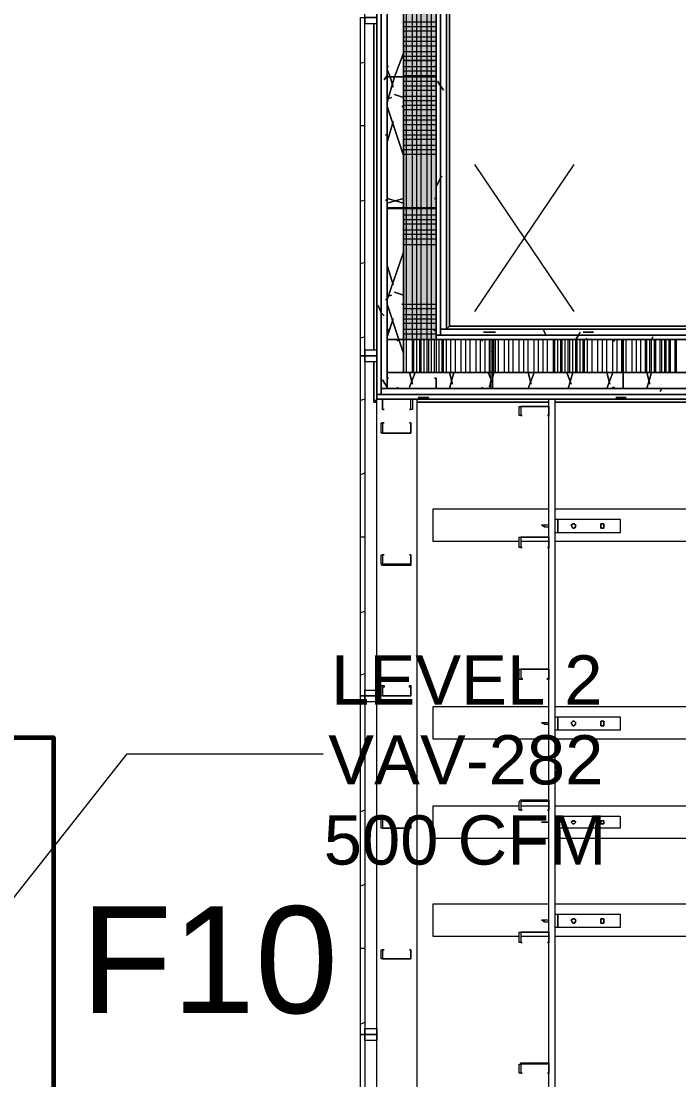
# Model space of a CAD drawing. Header units: metres. Extents: x -2 to 207, y -8 to 52.
# Drawn here: x 40.921 to 42.95, y 14.505 to 17.772 of the extents above; entities that cross this region are included whole.
import ezdxf

# ---------------------------------------------------------------- set-up
doc = ezdxf.new("R2010")
doc.units = ezdxf.units.M
doc.layers.add('HVAC - Ductos', color=5, linetype='Continuous', lineweight=0)
doc.layers.add('PDF_Text', color=7, linetype='Continuous', lineweight=0)
doc.layers.add('PDF_Geometry', color=7, linetype='Continuous', lineweight=0, true_color=0xaaaaaa)
doc.layers.add('PDF_Solid Fills', color=7, linetype='Continuous', lineweight=0, true_color=0xffffff)
doc.styles.add('PDF Arial-BoldMT-Identity-H', font='arial.ttf')
doc.styles.add('PDF Helvetica', font='')
doc.styles.get('PDF Helvetica').set_extended_font_data('Helvetica')

msp = doc.modelspace()

# ---------------------------------------------------------------- hatches: boundary and pattern name
at = {"layer": 'PDF_Solid Fills', "lineweight": 0, "transparency": 33554559}
h = msp.add_hatch(color=256, dxfattribs=at)
h.paths.add_polyline_path([(42.1005, 17.197), (42.2013, 17.197), (42.2013, 21.0501), (42.1005, 21.0501)])
h.paths.add_polyline_path([(42.1005, 16.7892), (42.2013, 16.7892), (42.2013, 17.1924), (42.1005, 17.1924)])
h = msp.add_hatch(color=256, dxfattribs=at)
h.paths.add_polyline_path([(42.1005, 17.197), (42.2013, 17.197), (42.2013, 21.0501), (42.1005, 21.0501)])
h.paths.add_polyline_path([(42.1005, 16.7892), (42.2013, 16.7892), (42.2013, 17.1924), (42.1005, 17.1924)])

# ---------------------------------------------------------------- linework, layer by layer
at = {"layer": 'HVAC - Ductos', "lineweight": 0}
msp.add_lwpolyline([(40.8452, 15.0023), (41.2484, 15.5109), (41.8532, 15.5109)], dxfattribs=at)
at = {"layer": 'PDF_Geometry', "lineweight": 0}
for points in [[(42.238, 21.2334), (42.0181, 21.2334), (42.0181, 21.0181), (42.0181, 16.8212), (42.0181, 16.6059), (45.8301, 16.6059), (46.0454, 16.6059), (46.0454, 21.0181), (46.0454, 21.2334), (45.9217, 21.2334)], [(42.0181, 21.2334), (42.0181, 16.6059), (42.0181, 21.2334)], [(42.0502, 21.151), (42.0502, 16.6883), (42.1005, 16.6883), (42.1005, 16.7892), (42.1005, 17.1924), (42.1005, 17.6001), (42.1005, 18.0034), (42.1005, 17.6001), (42.1005, 17.1924), (42.1005, 16.8212)], [(42.0181, 21.0181), (42.0181, 16.8212)], [(44.4006, 16.6883), (43.9974, 16.6883), (43.5896, 16.6883), (43.1864, 16.6883), (42.7786, 16.6883), (42.3754, 16.6883), (42.0502, 16.6883), (42.0502, 16.638), (45.8301, 16.638), (45.9629, 16.638), (46.0133, 16.638), (46.0133, 16.6426), (46.0133, 16.638), (45.9629, 16.638), (42.0502, 16.638), (42.0502, 16.6883), (42.0502, 16.8212), (42.0502, 21.0181)], [(42.2014, 17.1924), (42.2014, 16.803), (42.2151, 16.803), (42.2151, 21.0319), (42.2014, 21.0319), (42.2014, 20.899)], [(42.2334, 21.0181), (42.2334, 16.8212), (42.2334, 21.0181), (42.2334, 16.8212), (42.238, 16.8258), (42.2426, 16.8304), (45.8209, 16.8304), (45.8209, 16.8258), (45.8255, 16.8212), (45.8301, 16.8212), (45.8301, 19.8773)], [(42.2334, 21.0181), (42.2334, 16.8212), (42.238, 16.8258), (42.2426, 16.8304), (42.2426, 21.0043)], [(42.2334, 21.0181), (42.2334, 16.8212), (42.238, 16.8258), (42.2426, 16.8304), (42.2426, 21.0089), (42.2426, 16.8304), (45.8209, 16.8304), (45.8209, 16.8258), (45.8255, 16.8212), (45.8301, 16.8212), (42.3251, 16.8212), (45.8301, 16.8212), (45.8301, 21.0181)], [(42.2334, 16.8212), (42.2334, 21.0181), (42.2334, 16.8212)], [(42.2334, 16.8212), (42.2334, 21.0135)], [(42.2334, 21.0135), (42.2334, 16.8212)], [(45.8209, 19.8773), (45.8209, 16.8304), (45.8209, 19.8773), (45.8209, 16.8304), (42.2426, 16.8304), (45.8209, 16.8304), (45.8209, 16.8258), (45.8255, 16.8212), (45.8301, 16.8212), (42.2334, 16.8212), (42.238, 16.8258), (42.2426, 16.8304), (42.2426, 21.0043)], [(42.1418, 17.197), (42.1418, 17.6001), (42.1418, 18.0079), (42.1418, 18.4111), (42.1418, 18.8189), (42.1418, 19.2221), (42.1418, 19.6298), (42.1418, 20.033)], [(42.1556, 17.197), (42.1556, 17.6001), (42.1556, 18.0079), (42.1556, 18.4111), (42.1556, 18.8189), (42.1556, 19.2221), (42.1556, 19.6298), (42.1556, 20.033)], [(42.1739, 17.197), (42.1739, 17.6001), (42.1739, 18.0079), (42.1739, 18.4111), (42.1739, 18.8189), (42.1739, 19.2221), (42.1739, 19.6298), (42.1739, 20.033)], [(42.1876, 17.197), (42.1876, 17.6001), (42.1876, 18.0079), (42.1876, 18.4111), (42.1876, 18.8189), (42.1876, 19.2221), (42.1876, 19.6298), (42.1876, 20.033)], [(42.1005, 17.6322), (42.2014, 17.6322), (42.2014, 18.0079), (42.2014, 17.6322), (42.2014, 18.0079)], [(42.1005, 18.0034), (42.1005, 17.6001), (42.1005, 17.1924), (42.1005, 16.7892), (42.1005, 16.6883), (42.3754, 16.6883), (42.7786, 16.6883), (43.1864, 16.6883), (43.5896, 16.6883), (43.9974, 16.6883), (44.4006, 16.6883), (43.9974, 16.6883), (43.5896, 16.6883), (43.1864, 16.6883), (42.7786, 16.6883), (42.3754, 16.6883), (42.1005, 16.6883), (42.1005, 16.7892), (42.1005, 16.8212), (42.2014, 16.8212), (42.2014, 17.1924), (42.2014, 16.7892), (42.3434, 16.7892), (42.2014, 16.7892)], [(42.1097, 16.6883), (42.1097, 16.7892), (42.1097, 17.1924), (42.1097, 17.6001), (42.1097, 18.0034)], [(42.1281, 17.197), (42.1281, 17.6001), (42.1281, 18.0034)], [(45.8301, 16.6059), (42.0181, 16.6059), (42.0181, 16.7205), (41.9815, 16.7205), (41.9815, 16.7388), (41.9677, 16.7388), (41.9677, 17.7834), (41.9815, 17.7834), (42.0181, 17.7834), (41.9815, 17.7834), (41.9815, 17.8017), (42.0181, 17.8017)], [(42.0181, 17.7651), (42.0181, 16.7571)], [(42.1005, 17.7697), (42.2014, 17.7697)], [(42.1005, 17.7559), (42.2014, 17.7559)], [(42.1005, 17.7422), (42.2014, 17.7422)], [(42.1005, 17.7239), (42.2014, 17.7239)], [(42.1005, 17.7101), (42.2014, 17.7101)], [(42.1005, 17.6963), (42.2014, 17.6963)], [(42.1005, 17.6781), (42.2014, 17.6781)], [(41.9815, 17.6459), (41.9677, 17.6414)], [(42.1005, 17.6643), (42.2014, 17.6643)], [(42.1005, 17.6185), (42.2014, 17.6185)], [(42.1005, 17.6047), (42.2014, 17.6047)], [(42.1005, 17.5864), (42.2014, 17.5864)], [(42.2014, 17.6001), (42.2014, 17.197)], [(42.1005, 17.5727), (42.2014, 17.5727)], [(42.1005, 17.5589), (42.2014, 17.5589)], [(42.1005, 17.5406), (42.2014, 17.5406)], [(42.1005, 17.5268), (42.2014, 17.5268)], [(42.1005, 17.5131), (42.2014, 17.5131)], [(42.1005, 17.4994), (42.2014, 17.4994)], [(42.1005, 17.481), (42.2014, 17.481)], [(41.9815, 17.449), (41.9677, 17.449)], [(42.1005, 17.4673), (42.2014, 17.4673)], [(42.1005, 17.4536), (42.2014, 17.4536)], [(42.1005, 17.4352), (42.2014, 17.4352)], [(42.1005, 17.4214), (42.2014, 17.4214)], [(42.1005, 17.4077), (42.2014, 17.4077)], [(42.1005, 17.3894), (42.2014, 17.3894)], [(42.1005, 17.3756), (42.2014, 17.3756)], [(42.1005, 17.3619), (42.2014, 17.3619)], [(42.3205, 16.8762), (42.6275, 17.3298)], [(42.6275, 16.8762), (42.3205, 17.3298)], [(41.9815, 17.2199), (41.9677, 17.2153)], [(42.1281, 16.6883), (42.1281, 16.7892), (42.1281, 17.1924)], [(42.1418, 16.6883), (42.1418, 16.7892), (42.1418, 17.1924)], [(42.1556, 16.6883), (42.1556, 16.7892), (42.1556, 17.1924)], [(42.1739, 16.6883), (42.1739, 16.7892), (42.1739, 17.1924)], [(42.1876, 16.6883), (42.1876, 16.7892), (42.1876, 17.1924)], [(42.1005, 17.1741), (42.2014, 17.1741)], [(42.1005, 17.1603), (42.2014, 17.1603)], [(42.1005, 17.1465), (42.2014, 17.1465)], [(42.1005, 17.1283), (42.2014, 17.1283)], [(42.1005, 17.1145), (42.2014, 17.1145)], [(42.1005, 17.1007), (42.2014, 17.1007)], [(42.1005, 17.0824), (42.2014, 17.0824)], [(41.9815, 17.0275), (41.9677, 17.0229)], [(42.1005, 16.8992), (42.2014, 16.8992)], [(42.1005, 16.8854), (42.2014, 16.8854)], [(42.1005, 16.8671), (42.2014, 16.8671)], [(42.1005, 16.8534), (42.2014, 16.8534)], [(42.1005, 16.8396), (42.2014, 16.8396)], [(41.9815, 16.7984), (41.9677, 16.7938)], [(42.0181, 16.7205), (42.0181, 16.6059), (42.0089, 16.5967), (42.0181, 16.5967), (42.0089, 16.5967), (42.0181, 16.6059), (42.0181, 16.6197), (42.0181, 16.8212), (42.0181, 16.6197)], [(42.1005, 16.8075), (42.2014, 16.8075)], [(42.2014, 16.8212), (42.2014, 16.803), (42.2014, 16.7892), (42.3434, 16.7892)], [(45.8438, 16.6883), (45.8438, 16.7892), (45.8438, 16.803), (42.2014, 16.803), (42.2014, 16.7892), (42.2014, 16.6883)], [(45.8301, 16.8212), (42.2334, 16.8212), (45.8301, 16.8212)], [(42.1326, 16.6883), (42.1326, 16.7892)], [(42.151, 16.6883), (42.151, 16.7892)], [(42.1647, 16.6883), (42.1647, 16.7892)], [(42.1785, 16.6883), (42.1785, 16.7892)], [(42.1968, 16.6883), (42.1968, 16.7892)], [(42.2106, 16.6883), (42.2106, 16.7892)], [(42.2197, 16.6883), (42.2197, 16.7892)], [(42.2243, 16.6883), (42.2243, 16.7892)], [(42.2334, 16.6883), (42.2334, 16.7892)], [(42.2472, 16.6883), (42.2472, 16.7892)], [(42.261, 16.6883), (42.261, 16.7892)], [(42.2792, 16.6883), (42.2792, 16.7892)], [(42.293, 16.6883), (42.293, 16.7892)], [(42.3068, 16.6883), (42.3068, 16.7892)], [(42.3251, 16.6883), (42.3251, 16.7892)], [(42.3388, 16.6883), (42.3388, 16.7892)], [(42.3526, 16.6883), (42.3526, 16.7892)], [(42.3663, 16.6883), (42.3663, 16.7892)], [(42.3709, 16.7892), (42.7512, 16.7892)], [(42.38, 16.6883), (42.38, 16.7892)], [(42.3846, 16.6883), (42.3846, 16.7892)], [(42.3938, 16.6883), (42.3938, 16.7892)], [(42.4121, 16.6883), (42.4121, 16.7892)], [(42.4259, 16.6883), (42.4259, 16.7892)], [(42.4396, 16.6883), (42.4396, 16.7892)], [(42.4579, 16.6883), (42.4579, 16.7892)], [(42.4717, 16.6883), (42.4717, 16.7892)], [(42.4855, 16.6883), (42.4855, 16.7892)], [(42.5037, 16.6883), (42.5037, 16.7892)], [(42.5175, 16.6883), (42.5175, 16.7892)], [(42.5313, 16.6883), (42.5313, 16.7892)], [(42.545, 16.6883), (42.545, 16.7892)], [(42.5633, 16.6883), (42.5633, 16.7892)], [(42.5679, 16.6883), (42.5679, 16.7892)], [(42.5771, 16.6883), (42.5771, 16.7892)], [(42.5863, 16.6883), (42.5863, 16.7892)], [(42.5908, 16.6883), (42.5908, 16.7892)], [(42.6, 16.6883), (42.6, 16.7892)], [(42.6091, 16.6883), (42.6091, 16.7892)], [(42.6137, 16.6883), (42.6137, 16.7892)], [(42.6229, 16.6883), (42.6229, 16.7892)], [(42.6321, 16.6883), (42.6321, 16.7892)], [(42.6366, 16.6883), (42.6366, 16.7892)], [(42.6458, 16.6883), (42.6458, 16.7892)], [(42.6595, 16.6883), (42.6595, 16.7892)], [(42.6687, 16.6883), (42.6687, 16.7892)], [(42.6825, 16.6883), (42.6825, 16.7892)], [(42.7008, 16.6883), (42.7008, 16.7892)], [(42.7145, 16.6883), (42.7145, 16.7892)], [(42.7283, 16.6883), (42.7283, 16.7892)], [(42.7466, 16.6883), (42.7466, 16.7892)], [(42.7604, 16.6883), (42.7604, 16.7892)], [(42.7741, 16.6883), (42.7741, 16.7892)], [(43.1544, 16.6883), (43.1544, 16.7892), (42.7786, 16.7892), (43.1544, 16.7892), (42.7786, 16.7892)], [(42.7878, 16.6883), (42.7878, 16.7892)], [(42.8062, 16.6883), (42.8062, 16.7892)], [(42.8199, 16.6883), (42.8199, 16.7892)], [(42.8336, 16.6883), (42.8336, 16.7892)], [(42.8474, 16.6883), (42.8474, 16.7892)], [(42.852, 16.6883), (42.852, 16.7892)], [(42.8612, 16.6883), (42.8612, 16.7892)], [(42.8657, 16.6883), (42.8657, 16.7892)], [(42.8749, 16.6883), (42.8749, 16.7892)], [(42.8795, 16.6883), (42.8795, 16.7892)], [(42.8932, 16.6883), (42.8932, 16.7892)], [(42.8978, 16.6883), (42.8978, 16.7892)], [(42.907, 16.6883), (42.907, 16.7892)], [(42.9115, 16.6883), (42.9115, 16.7892)], [(42.9207, 16.6883), (42.9207, 16.7892)], [(42.9252, 16.6883), (42.9252, 16.7892)], [(42.939, 16.6883), (42.939, 16.7892)], [(42.9436, 16.6883), (42.9436, 16.7892)], [(41.9815, 16.6059), (41.9677, 16.6013)], [(42.0181, 12.8443), (42.0181, 16.6059), (42.1418, 16.6059), (42.1418, 12.8443)], [(42.0181, 16.6059), (46.0454, 16.6059), (42.0181, 16.6059)], [(42.1235, 16.6059), (42.1281, 16.6059), (42.1281, 16.6013), (42.1281, 16.5739), (42.1189, 16.5739), (42.1235, 16.5739), (42.1235, 16.6013), (42.1235, 16.6059), (42.0364, 16.6059), (42.0364, 16.6013), (42.0364, 16.5739), (42.0364, 16.6013), (42.0364, 16.6059)], [(41.9815, 16.3768), (41.9677, 16.3723)], [(42.4579, 16.1661), (42.1922, 16.1661), (42.1922, 16.2669), (42.5496, 16.2669)], [(42.5679, 16.2669), (45.4956, 16.2669)], [(42.5496, 16.2165), (42.5359, 16.2165), (42.5267, 16.2165), (42.5359, 16.2119), (42.5496, 16.2119)], [(42.5359, 16.2119), (42.5359, 16.2165)], [(42.5679, 16.2348), (42.5771, 16.2348), (42.7695, 16.2348), (42.7695, 16.1936), (42.5771, 16.1936), (42.5679, 16.1936)], [(42.5771, 16.221), (42.5771, 16.2165)], [(42.5771, 16.2119), (42.5771, 16.2073)], [(41.9815, 16.1798), (41.9677, 16.1798)], [(42.5496, 16.1661), (42.4625, 16.1661)], [(45.4956, 16.1661), (42.5679, 16.1661)], [(41.9815, 15.9507), (41.9677, 15.9461)], [(41.9815, 15.7583), (41.9677, 15.7537)], [(42.5496, 15.5567), (42.1922, 15.5567), (42.1922, 15.6575), (42.5496, 15.6575)], [(42.5679, 15.6575), (45.4956, 15.6575)], [(42.5679, 15.6254), (42.5771, 15.6254), (42.7695, 15.6254), (42.7695, 15.5842), (42.5771, 15.5842), (42.5679, 15.5842)], [(42.5496, 15.6071), (42.5359, 15.6071), (42.5267, 15.6071), (42.5359, 15.6025), (42.5496, 15.6025)], [(42.5359, 15.6025), (42.5359, 15.6071)], [(42.5771, 15.6117), (42.5771, 15.6071)], [(42.5771, 15.6025), (42.5771, 15.5979)], [(45.4956, 15.5567), (42.5679, 15.5567)], [(41.9815, 15.5292), (41.9677, 15.5247)], [(41.9815, 15.3368), (41.9677, 15.3322)], [(42.5496, 15.2497), (42.1922, 15.2497), (42.1922, 15.3505), (42.4579, 15.3505)], [(42.4625, 15.3505), (42.5496, 15.3505)], [(42.5679, 15.3505), (45.4956, 15.3505)], [(42.5359, 15.3001), (42.5267, 15.3001), (42.5359, 15.3001)], [(42.5496, 15.3001), (42.5359, 15.3001), (42.5496, 15.3001)], [(42.5679, 15.3184), (42.5771, 15.3184), (42.7695, 15.3184), (42.7695, 15.2818), (42.5771, 15.2818), (42.5679, 15.2818)], [(42.5771, 15.3093), (42.5771, 15.3047)], [(45.4956, 15.2497), (42.5679, 15.2497)], [(41.9815, 15.1077), (41.9677, 15.1032)], [(42.4579, 14.9473), (42.1922, 14.9473), (42.1922, 15.0481), (42.5496, 15.0481)], [(42.5679, 15.0481), (45.4956, 15.0481)], [(42.5496, 14.9978), (42.5359, 14.9978), (42.5267, 14.9978), (42.5359, 14.9932), (42.5496, 14.9932)], [(42.5359, 14.9932), (42.5359, 14.9978)], [(42.5679, 15.0161), (42.5771, 15.0161), (42.7695, 15.0161), (42.7695, 14.9748), (42.5771, 14.9748), (42.5679, 14.9748)], [(42.5771, 15.0023), (42.5771, 14.9978)], [(42.5771, 14.9932), (42.5771, 14.9886)], [(42.5496, 14.9473), (42.4625, 14.9473)], [(45.4956, 14.9473), (42.5679, 14.9473)], [(41.9815, 14.9107), (41.9677, 14.9107)], [(41.9815, 14.6816), (41.9677, 14.677)]]:
    msp.add_lwpolyline(points, dxfattribs=at)
for points in [[(42.0181, 21.2151), (42.0181, 16.6197), (42.0319, 16.6197), (42.0319, 21.2151)], [(42.0319, 16.8212), (42.0319, 16.638), (42.0319, 16.6197), (45.8301, 16.6197), (46.0133, 16.6197), (46.0271, 16.6197), (46.0271, 21.0181), (46.0271, 21.2014), (46.0271, 21.2151), (42.0319, 21.2151), (42.0319, 21.2014), (42.0319, 21.0181)], [(42.0319, 21.2014), (42.0319, 16.638), (42.0502, 16.638), (42.0502, 21.2014)], [(42.2151, 16.8212), (42.2151, 16.803), (45.8301, 16.803), (45.8438, 16.803), (45.8438, 21.0181), (45.8438, 21.0319), (42.2151, 21.0319), (42.2151, 21.0181)], [(42.2334, 16.8212), (42.2334, 21.0181), (42.2151, 21.0181), (42.2151, 16.8212)], [(42.2334, 21.0181), (45.8301, 21.0181), (45.8301, 16.8212), (42.2334, 16.8212)], [(42.2334, 16.8212), (42.2334, 21.0135)], [(42.0181, 16.7571), (41.9815, 16.7571), (41.9815, 16.7388), (42.0181, 16.7388), (41.9815, 16.7388), (41.9815, 15.6896), (41.9677, 15.6896), (41.9677, 16.7388), (41.9815, 16.7388), (41.9815, 17.7834), (41.9815, 17.7651), (42.0181, 17.7651)], [(42.0089, 17.7651), (42.0089, 16.7571)], [(42.2014, 17.6505), (42.1005, 17.6505)], [(42.2014, 17.6001), (42.0502, 17.6001), (42.0502, 17.6322), (42.0548, 17.6322), (42.0502, 17.6322), (42.0502, 17.6001), (42.2014, 17.6001), (42.2014, 17.6322)], [(42.1968, 17.6322), (42.2014, 17.6322)], [(42.2014, 17.6001), (42.2014, 17.197)], [(42.2014, 17.197), (42.2014, 17.1924), (42.0548, 17.1924), (42.0502, 17.1924), (42.0502, 17.197), (42.0502, 17.2245), (42.0548, 17.2245), (42.0502, 17.2245), (42.0502, 17.197), (42.0548, 17.197), (42.2014, 17.197), (42.2014, 17.2245)], [(42.1968, 17.2245), (42.2014, 17.2245)], [(42.2014, 16.7892), (42.0548, 16.7892), (42.0502, 16.7892), (42.0502, 16.8212), (42.0548, 16.8212), (42.0548, 16.8167), (42.0502, 16.8167), (42.0502, 16.7892), (42.0548, 16.7892), (42.2014, 16.7892), (42.2014, 16.8167), (42.1968, 16.8167), (42.1968, 16.8212), (42.2014, 16.8212)], [(45.8301, 16.8212), (42.2151, 16.8212), (42.2151, 16.803), (45.8301, 16.803)], [(45.8301, 16.8212), (42.2334, 16.8212), (45.8255, 16.8212), (42.2334, 16.8212), (45.8301, 16.8212), (42.2334, 16.8212)], [(42.0502, 16.638), (42.0502, 16.7892), (42.0823, 16.7892), (42.0823, 16.7846), (42.0823, 16.7892), (42.0502, 16.7892), (42.0502, 16.638), (42.0823, 16.638)], [(42.3434, 16.7846), (42.3434, 16.7892)], [(42.3709, 16.7892), (42.3754, 16.7892), (42.3754, 16.638), (42.3709, 16.638), (42.3434, 16.638), (42.3434, 16.6426), (42.3434, 16.638), (42.3709, 16.638), (42.3709, 16.7892), (42.3434, 16.7892)], [(42.3709, 16.7892), (42.7512, 16.7892)], [(42.6549, 16.7892), (42.6549, 16.6883)], [(42.7786, 16.7892), (42.7786, 16.638), (42.7466, 16.638), (42.7466, 16.6426), (42.7512, 16.6426), (42.7512, 16.638), (42.7786, 16.638), (42.7786, 16.7892), (42.7512, 16.7892), (42.7512, 16.7846), (42.7466, 16.7846), (42.7466, 16.7892)], [(42.0089, 16.7205), (42.0089, 16.5967)], [(42.2014, 16.638), (42.0502, 16.638), (42.0502, 16.6701), (42.0548, 16.6701), (42.0502, 16.6701), (42.0502, 16.638), (42.2014, 16.638), (42.2014, 16.6701)], [(42.1968, 16.6701), (42.2014, 16.6701)], [(42.0319, 16.6197), (46.0133, 16.6197), (46.0133, 16.638), (42.0319, 16.638)], [(42.0823, 16.6426), (42.0823, 16.638)], [(42.0181, 16.6059), (46.0271, 16.6059), (46.0271, 16.6197), (42.0181, 16.6197)], [(42.1418, 16.5967), (42.5496, 16.5967)], [(42.5679, 12.8443), (42.5496, 12.8443), (42.5496, 16.6059), (42.5679, 16.6059)], [(42.5679, 16.5967), (45.4956, 16.5967)], [(42.041, 16.5739), (42.0364, 16.5739)], [(42.4579, 16.583), (42.4625, 16.583), (42.5496, 16.583), (42.5496, 16.5555), (42.545, 16.5555), (42.5496, 16.5555), (42.5496, 16.583), (42.4625, 16.583), (42.4625, 16.5555), (42.4671, 16.5555), (42.4579, 16.5555)], [(42.041, 16.5326), (42.0364, 16.5326), (42.0364, 16.5005), (42.1235, 16.5005), (42.1235, 16.5326), (42.1189, 16.5326), (42.1235, 16.5326), (42.1235, 16.5005), (42.0364, 16.5005), (42.0319, 16.5005), (42.0319, 16.5326)], [(42.5771, 16.1936), (42.5771, 16.2348)], [(42.5771, 16.2165), (42.5771, 16.221), (42.5771, 16.2165), (42.5771, 16.2073), (42.5771, 16.2165), (42.5771, 16.221), (42.5771, 16.2165), (42.5771, 16.2073)], [(42.6321, 16.2165), (42.6275, 16.221), (42.6229, 16.221), (42.6183, 16.2165), (42.6229, 16.2073), (42.6275, 16.2073), (42.6321, 16.2119)], [(42.6183, 16.2165), (42.6229, 16.221), (42.6275, 16.221), (42.6321, 16.2165), (42.6275, 16.2073), (42.6229, 16.2073)], [(42.7191, 16.2165), (42.7191, 16.221), (42.71, 16.221), (42.71, 16.2165), (42.71, 16.2073), (42.7191, 16.2073), (42.7191, 16.2119)], [(42.71, 16.2165), (42.71, 16.221), (42.7191, 16.221), (42.7191, 16.2165), (42.7191, 16.2073), (42.71, 16.2073)], [(42.4579, 16.1752), (42.4579, 16.1798), (42.4625, 16.1798), (42.5496, 16.1798), (42.5496, 16.1752), (42.5496, 16.1477), (42.545, 16.1477), (42.5496, 16.1477), (42.5496, 16.1752), (42.5496, 16.1798), (42.4625, 16.1798), (42.4625, 16.1752), (42.4625, 16.1477), (42.4671, 16.1477), (42.4579, 16.1477)], [(42.041, 16.1248), (42.0364, 16.1248), (42.0364, 16.0974), (42.1235, 16.0974), (42.1235, 16.1248), (42.1189, 16.1248), (42.1235, 16.1248), (42.1235, 16.0974), (42.1235, 16.0928), (42.0364, 16.0928), (42.0319, 16.0974), (42.0319, 16.1248)], [(42.4579, 15.772), (42.4625, 15.772), (42.5496, 15.772), (42.5496, 15.74), (42.545, 15.74), (42.545, 15.7446), (42.5496, 15.7446), (42.5496, 15.772), (42.4625, 15.772), (42.4625, 15.7446), (42.4671, 15.7446), (42.4671, 15.74), (42.4579, 15.74)], [(42.041, 15.7216), (42.041, 15.717), (42.0364, 15.717), (42.0364, 15.6896), (42.1235, 15.6896), (42.1235, 15.717), (42.1189, 15.717), (42.1189, 15.7216), (42.1235, 15.7216), (42.1235, 15.6896), (42.0364, 15.6896), (42.0319, 15.6896), (42.0319, 15.7216)], [(41.9815, 14.645), (41.9677, 14.645), (41.9677, 15.6896), (41.9815, 15.6896)], [(41.9815, 15.7079), (42.0181, 15.7079), (42.0181, 15.6896), (41.9815, 15.6896)], [(41.9815, 15.6896), (42.0181, 15.6896), (42.0181, 15.6712), (41.9815, 15.6712)], [(42.5771, 15.5842), (42.5771, 15.6254)], [(42.5771, 15.6071), (42.5771, 15.6117), (42.5771, 15.6071), (42.5771, 15.5979), (42.5771, 15.6071), (42.5771, 15.6117), (42.5771, 15.6071), (42.5771, 15.5979)], [(42.6321, 15.6071), (42.6275, 15.6117), (42.6229, 15.6117), (42.6183, 15.6071), (42.6229, 15.5979), (42.6275, 15.5979), (42.6321, 15.6025)], [(42.6183, 15.6071), (42.6229, 15.6117), (42.6275, 15.6117), (42.6321, 15.6071), (42.6275, 15.5979), (42.6229, 15.5979)], [(42.7191, 15.6071), (42.7191, 15.6117), (42.71, 15.6117), (42.71, 15.6071), (42.71, 15.5979), (42.7191, 15.5979), (42.7191, 15.6025)], [(42.71, 15.6071), (42.71, 15.6117), (42.7191, 15.6117), (42.7191, 15.6071), (42.7191, 15.5979), (42.71, 15.5979)], [(42.4579, 15.3643), (42.4625, 15.3689), (42.5496, 15.3689), (42.5496, 15.3643), (42.5496, 15.3368), (42.545, 15.3368), (42.5496, 15.3368), (42.5496, 15.3643), (42.4625, 15.3643), (42.4625, 15.3368), (42.4671, 15.3368), (42.4579, 15.3368)], [(42.041, 15.3138), (42.0364, 15.3138), (42.0364, 15.2864), (42.0364, 15.2818), (42.1235, 15.2818), (42.1235, 15.2864), (42.1235, 15.3138), (42.1189, 15.3138), (42.1235, 15.3138), (42.1235, 15.2864), (42.1235, 15.2818), (42.0364, 15.2818), (42.0319, 15.2818), (42.0319, 15.2864), (42.0319, 15.3138)], [(42.5771, 15.2818), (42.5771, 15.3184)], [(42.5771, 15.3001), (42.5771, 15.3047), (42.5771, 15.3093), (42.5771, 15.3047), (42.5771, 15.3001), (42.5771, 15.2956), (42.5771, 15.3001), (42.5771, 15.3047), (42.5771, 15.3001), (42.5771, 15.2956)], [(42.6321, 15.3001), (42.6275, 15.3047), (42.6229, 15.3047), (42.6183, 15.3001), (42.6229, 15.2956), (42.6275, 15.2956)], [(42.6183, 15.3001), (42.6229, 15.3047), (42.6275, 15.3047), (42.6321, 15.3001), (42.6275, 15.2956), (42.6229, 15.2956)], [(42.7191, 15.3001), (42.7191, 15.3047), (42.71, 15.3047), (42.71, 15.3001), (42.71, 15.2956), (42.7191, 15.2956)], [(42.71, 15.3001), (42.71, 15.3047), (42.7191, 15.3047), (42.7191, 15.3001), (42.7191, 15.2956), (42.71, 15.2956)], [(42.5771, 14.9748), (42.5771, 15.0161)], [(42.5771, 14.9978), (42.5771, 15.0023), (42.5771, 14.9978), (42.5771, 14.9886), (42.5771, 14.9978), (42.5771, 15.0023), (42.5771, 14.9978), (42.5771, 14.9886)], [(42.6321, 14.9978), (42.6275, 15.0023), (42.6229, 15.0023), (42.6183, 14.9978), (42.6229, 14.9886), (42.6275, 14.9886), (42.6321, 14.9932)], [(42.6183, 14.9978), (42.6229, 15.0023), (42.6275, 15.0023), (42.6321, 14.9978), (42.6275, 14.9886), (42.6229, 14.9886)], [(42.7191, 14.9978), (42.7191, 15.0023), (42.71, 15.0023), (42.71, 14.9978), (42.71, 14.9886), (42.7191, 14.9886), (42.7191, 14.9932)], [(42.71, 14.9978), (42.71, 15.0023), (42.7191, 15.0023), (42.7191, 14.9978), (42.7191, 14.9886), (42.71, 14.9886)], [(42.4579, 14.9611), (42.4625, 14.9611), (42.5496, 14.9611), (42.5496, 14.929), (42.545, 14.929), (42.5496, 14.929), (42.5496, 14.9611), (42.4625, 14.9611), (42.4625, 14.929), (42.4671, 14.929), (42.4579, 14.929)], [(42.041, 14.9061), (42.0364, 14.9061), (42.0364, 14.8787), (42.1235, 14.8787), (42.1235, 14.9061), (42.1189, 14.9061), (42.1235, 14.9061), (42.1235, 14.8787), (42.0364, 14.8787), (42.0319, 14.8787), (42.0319, 14.9061)], [(41.9815, 13.5958), (41.9677, 13.5958), (41.9677, 14.645), (41.9815, 14.645)], [(41.9815, 14.6632), (42.0181, 14.6632), (42.0181, 14.645), (41.9815, 14.645)], [(41.9815, 14.645), (42.0181, 14.645), (42.0181, 14.6266), (41.9815, 14.6266)], [(42.4579, 14.5534), (42.4625, 14.5534), (42.4625, 14.5579), (42.5496, 14.5579), (42.5496, 14.5534), (42.5496, 14.5258), (42.545, 14.5258), (42.5496, 14.5258), (42.5496, 14.5534), (42.4625, 14.5534), (42.4625, 14.5258), (42.4671, 14.5258), (42.4579, 14.5258)]]:
    msp.add_lwpolyline(points, close=True, dxfattribs=at)
at = {"layer": 'PDF_Geometry', "color": 254, "lineweight": 0, "true_color": 0xeaeaea}
for points in [[(42.0181, 17.7559), (42.0181, 17.7605)], [(42.041, 17.591), (42.0502, 17.6047)], [(42.206, 17.5864), (42.2151, 17.5727), (42.2243, 17.5589), (42.2151, 17.5727)], [(42.0502, 17.4214), (42.0456, 17.4214)], [(42.2014, 17.2611), (42.2151, 17.2886), (42.2197, 17.2932), (42.2151, 17.2886)], [(42.0502, 17.2199), (42.0456, 17.2199)], [(42.0319, 16.8716), (42.041, 16.8625), (42.0319, 16.8716), (42.0227, 16.8946)], [(42.0502, 16.9129), (42.0456, 16.9129)], [(42.3846, 16.8121), (42.348, 16.8121)], [(42.5404, 16.803), (42.545, 16.803), (42.5404, 16.803), (42.5313, 16.8212)], [(42.6321, 16.7892), (42.6412, 16.803), (42.6458, 16.8121), (42.6412, 16.803)], [(42.687, 16.8121), (42.6549, 16.8121)], [(42.6641, 16.7938), (42.6687, 16.7892)], [(42.8657, 16.7892), (42.8703, 16.7984)], [(42.0364, 16.6655), (42.0502, 16.6426)], [(42.8932, 16.6288), (42.8978, 16.638)], [(42.1739, 16.6059), (42.1785, 16.6105), (42.1464, 16.6105), (42.1785, 16.6105)], [(42.7878, 16.6105), (42.7558, 16.6105)]]:
    msp.add_lwpolyline(points, close=True, dxfattribs=at)
at = {"layer": 'PDF_Geometry', "color": 254, "lineweight": 0, "true_color": 0xdddddd}
for points in [[(42.1005, 17.6735), (42.0731, 17.6001), (42.0502, 17.5222), (42.0731, 17.6001)], [(42.0502, 17.6231), (42.0593, 17.6001), (42.0685, 17.5681), (42.0593, 17.6001)], [(42.0731, 17.5452), (42.1005, 17.536)], [(42.0639, 17.536), (42.0502, 17.5314)], [(42.0502, 17.5085), (42.1005, 17.3573)], [(42.1005, 17.5085), (42.0959, 17.5085)], [(42.0685, 17.4627), (42.0502, 17.3986)], [(42.0502, 17.2245), (42.1005, 17.2107)], [(42.1005, 17.2245), (42.0502, 17.2107)], [(42.1005, 17.0595), (42.0502, 16.9129)], [(42.0502, 17.0183), (42.0685, 16.9587)], [(42.0639, 16.9266), (42.0502, 16.9221)], [(42.0731, 16.9358), (42.1005, 16.9266)], [(42.0502, 16.8992), (42.0868, 16.7892), (42.1005, 16.748), (42.0868, 16.7892)], [(42.1005, 16.8992), (42.0959, 16.8992)], [(42.0685, 16.8534), (42.0502, 16.7984), (42.0502, 16.7892), (42.0502, 16.7984)], [(42.1189, 16.6883), (42.1281, 16.6517)], [(42.1372, 16.6883), (42.1189, 16.6426)], [(42.2426, 16.6883), (42.2518, 16.6517)], [(42.2564, 16.6883), (42.2426, 16.638)], [(42.3617, 16.6883), (42.3754, 16.6563)], [(42.3709, 16.6655), (42.3663, 16.6426)], [(42.38, 16.6883), (42.3754, 16.6701)], [(42.4855, 16.6883), (42.4946, 16.6517)], [(42.5037, 16.6883), (42.4855, 16.638)], [(42.6046, 16.6883), (42.6183, 16.6517)], [(42.6229, 16.6883), (42.6091, 16.638)], [(42.7283, 16.6883), (42.7374, 16.6517)], [(42.7466, 16.6883), (42.7283, 16.638)], [(42.852, 16.6883), (42.8612, 16.6517)], [(42.8657, 16.6883), (42.852, 16.638)]]:
    msp.add_lwpolyline(points, close=True, dxfattribs=at)
at = {"layer": 'PDF_Geometry', "color": 254, "lineweight": 0, "true_color": 0xd2d2d2}
for points in [[(42.1876, 17.1924), (42.1922, 17.197)], [(42.3709, 16.7526), (42.3754, 16.7526)]]:
    msp.add_lwpolyline(points, dxfattribs=at)
at = {"layer": 'PDF_Geometry', "color": 232, "lineweight": 60, "true_color": 0xe91e64}
msp.add_lwpolyline([(40.1816, 15.5617), (41.0201, 15.5617), (41.0201, 14.2233), (40.1816, 14.2233)], close=True, dxfattribs=at)

# ---------------------------------------------------------------- texts
at = {"layer": 'PDF_Text', "lineweight": 0, "char_height": 0.1519, "attachment_point": 4, "style": 'PDF Helvetica'}
for s, insert in [('LEVEL 2', (41.8775, 15.7391)), ('VAV-282', (41.8684, 15.4916)), ('500 CFM', (41.8546, 15.2442))]:
    msp.add_mtext(s, dxfattribs=dict(at, insert=insert))
at = {"layer": 'PDF_Text', "color": 232, "lineweight": 60, "true_color": 0xe91e64, "insert": (41.1048, 14.8736), "char_height": 0.32989, "attachment_point": 4, "style": 'PDF Arial-BoldMT-Identity-H'}
msp.add_mtext('F10', dxfattribs=at)

doc.saveas('drawing.dxf')
